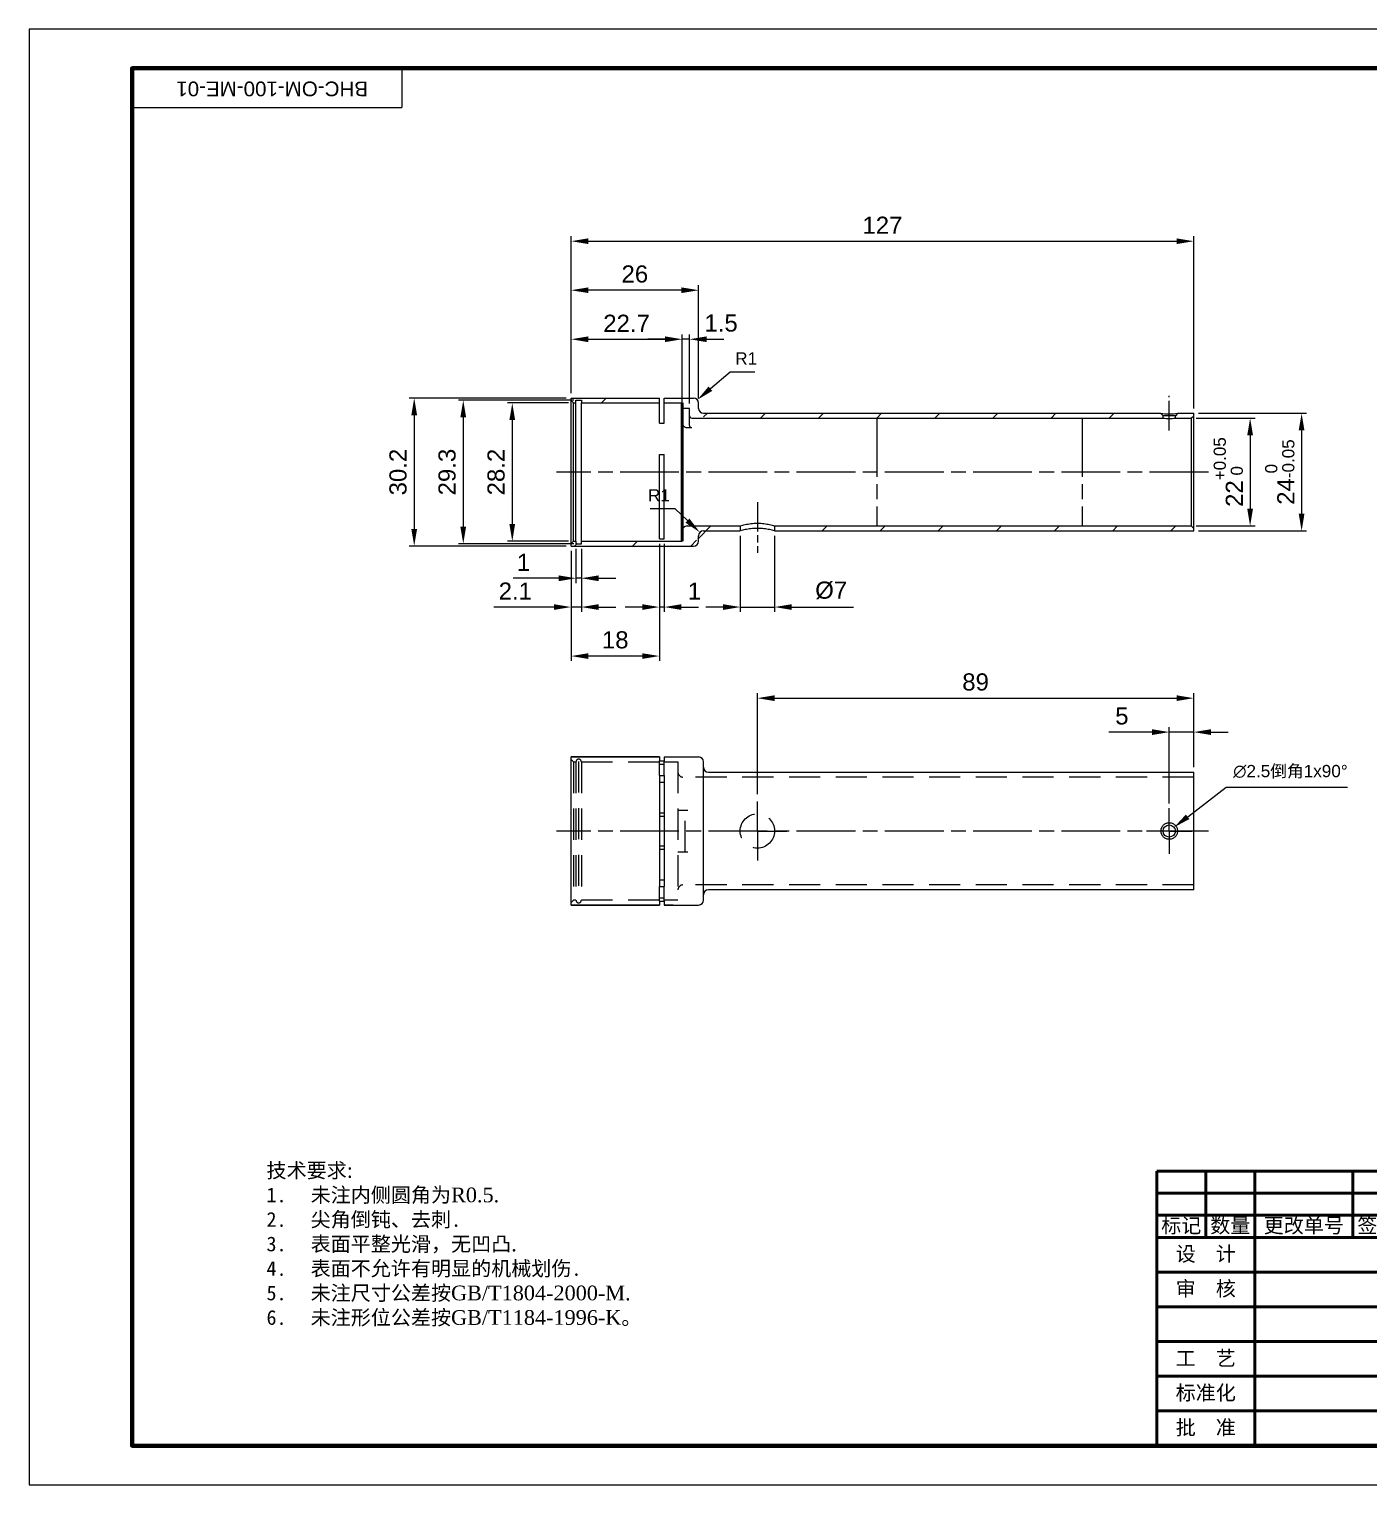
# Model space of a CAD drawing. Header units: millimetres. Extents: x 0 to 420, y 0 to 297.
# Drawn here: x 0 to 273.3, y 0 to 297 of the extents above; entities that cross this region are included whole.
import ezdxf
from ezdxf.enums import TextEntityAlignment as Align

# ---------------------------------------------------------------- set-up
doc = ezdxf.new("R2010")
doc.units = ezdxf.units.MM
for name, pattern in [('AM_ISO08W050', [18, 12, -1.5, 3, -1.5]), ('AM_ISO08W050x2', [9, 6, -0.75, 1.5, -0.75]), ('HIDDEN', [9.525, 6.35, -3.175])]:
    doc.linetypes.add(name, pattern=pattern)
for name, color, linetype in [('02___PRT_ALL_AXES', 7, 'Continuous'), ('03___PRT_ALL_CURVES', 7, 'Continuous'), ('DEFAULT_2', 8, 'HIDDEN')]:
    doc.layers.add(name, color=color, linetype=linetype)
for name, color, linetype, lineweight in [('AM_0', 7, 'Continuous', 50), ('AM_5', 3, 'Continuous', 25), ('AM_6', 2, 'Continuous', 35), ('AM_6 @ 1', 2, 'Continuous', 35), ('AM_7', 4, 'AM_ISO08W050', 25), ('AM_8', 1, 'Continuous', 25)]:
    doc.layers.add(name, color=color, linetype=linetype, lineweight=lineweight)
doc.styles.add('fs', font='SIMFANG.TTF')
doc.styles.get("Standard").update_dxf_attribs({"font": 'ARIAL.TTF'})
doc.styles.add('tnr', font='TIMES.TTF')
doc.dimstyles.new('AM_ISO$0', dxfattribs={"dimtxt": 3.5, "dimasz": 3.5, "dimexe": 1, "dimexo": 1, "dimgap": 1.5, "dimtad": 1, "dimdsep": 46, "dimtxsty": 'Standard', "dimcen": 0, "dimclrd": 256, "dimclre": 256, "dimclrt": 2, "dimadec": 0, "dimazin": 2, "dimtp": 0.1, "dimtm": 0.1, "dimtfac": 0.71, "dimtdec": 3, "dimtmove": 0, "dimatfit": 3, "dimfxl": 1, "dimlwd": -1, "dimlwe": -1, "dimarcsym": 1})
doc.dimstyles.new('AM_ISO$3', dxfattribs={"dimtxt": 2.5, "dimasz": 3.5, "dimexe": 1, "dimexo": 1, "dimgap": 1.5, "dimtad": 1, "dimtoh": 1, "dimdec": 1, "dimdsep": 46, "dimtxsty": 'Standard', "dimcen": 0, "dimclrd": 256, "dimclre": 256, "dimclrt": 2, "dimadec": 0, "dimazin": 2, "dimtp": 0.1, "dimtm": 0.1, "dimtfac": 0.71, "dimtdec": 1, "dimtofl": 0, "dimtmove": 0, "dimatfit": 0, "dimfxl": 1, "dimlwd": -1, "dimlwe": -1, "dimarcsym": 1})
doc.dimstyles.new('AM_ISO$4', dxfattribs={"dimtxt": 2.5, "dimasz": 3.5, "dimexe": 1, "dimexo": 1, "dimgap": 1.5, "dimtad": 1, "dimtoh": 1, "dimdec": 1, "dimdsep": 46, "dimtxsty": 'Standard', "dimcen": 0, "dimclrd": 256, "dimclre": 256, "dimclrt": 2, "dimadec": 0, "dimazin": 2, "dimtp": 0.1, "dimtm": 0.1, "dimtfac": 0.71, "dimtdec": 1, "dimtofl": 0, "dimtmove": 0, "dimatfit": 0, "dimfxl": 1, "dimlwd": -1, "dimlwe": -1, "dimarcsym": 1})

# ---------------------------------------------------------------- blocks, each defined once
blk = doc.blocks.new('*D9')
at = {"layer": 'AM_5', "linetype": 'ByBlock', "transparency": 16777216}
for p, q in [((238.55, 218.63), (260.55, 218.63)), ((259.55, 215.13), (259.55, 198.13)), ((238.55, 194.63), (260.55, 194.63))]:
    blk.add_line(p, q, dxfattribs=at)
at = {"layer": 'AM_5', "transparency": 16777216}
for points in [[(258.96, 215.13), (260.13, 215.13), (259.55, 218.63)], [(258.96, 198.13), (260.13, 198.13), (259.55, 194.63)]]:
    blk.add_solid(points, dxfattribs=at)
at = {"layer": 'Defpoints', "color": 0, "transparency": 16777216}
for p in [(237.55, 218.63), (237.55, 194.63), (259.55, 194.63)]:
    blk.add_point(p, dxfattribs=at)
at = {"layer": 'AM_5', "color": 2, "transparency": 16777216, "insert": (255.09, 206.63), "char_height": 3.5, "attachment_point": 5, "rotation": 90}
blk.add_mtext('24{}{\\H0.71x;\\C2;\\S 0^ -0.05;}', dxfattribs=at)
blk = doc.blocks.new('*D10')
at = {"layer": 'AM_5', "linetype": 'ByBlock', "transparency": 16777216}
for p, q in [((238.05, 217.63), (250.05, 217.63)), ((249.05, 214.13), (249.05, 199.13)), ((238.05, 195.63), (250.05, 195.63))]:
    blk.add_line(p, q, dxfattribs=at)
at = {"layer": 'AM_5', "transparency": 16777216}
for points in [[(248.46, 214.13), (249.63, 214.13), (249.05, 217.63)], [(248.46, 199.13), (249.63, 199.13), (249.05, 195.63)]]:
    blk.add_solid(points, dxfattribs=at)
at = {"layer": 'Defpoints', "color": 0, "transparency": 16777216}
for p in [(237.05, 217.63), (237.05, 195.63), (249.05, 195.63)]:
    blk.add_point(p, dxfattribs=at)
at = {"layer": 'AM_5', "color": 2, "transparency": 16777216, "insert": (244.59, 206.63), "char_height": 3.5, "attachment_point": 5, "rotation": 90}
blk.add_mtext('22{}{\\H0.71x;\\C3;\\S+0.05^  0;}', dxfattribs=at)
blk = doc.blocks.new('*D11')
at = {"layer": 'AM_5', "linetype": 'ByBlock', "transparency": 16777216}
for p, q in [((109.55, 221.73), (77.55, 221.73)), ((78.55, 218.23), (78.55, 195.03)), ((109.55, 191.53), (77.55, 191.53))]:
    blk.add_line(p, q, dxfattribs=at)
at = {"layer": 'AM_5', "transparency": 16777216}
for points in [[(77.96, 218.23), (79.13, 218.23), (78.55, 221.73)], [(77.96, 195.03), (79.13, 195.03), (78.55, 191.53)]]:
    blk.add_solid(points, dxfattribs=at)
at = {"layer": 'Defpoints', "color": 0, "transparency": 16777216}
for p in [(110.55, 221.73), (78.55, 191.53), (110.55, 191.53)]:
    blk.add_point(p, dxfattribs=at)
at = {"layer": 'AM_5', "color": 2, "transparency": 16777216, "insert": (75.26, 206.63), "char_height": 3.5, "attachment_point": 5, "rotation": 90}
blk.add_mtext('30.2', dxfattribs=at)
blk = doc.blocks.new('*D12')
at = {"layer": 'AM_5', "linetype": 'ByBlock', "transparency": 16777216}
for p, q in [((110.05, 220.73), (97.55, 220.73)), ((98.55, 217.23), (98.55, 196.03)), ((110.05, 192.53), (97.55, 192.53))]:
    blk.add_line(p, q, dxfattribs=at)
at = {"layer": 'AM_5', "transparency": 16777216}
for points in [[(97.96, 217.23), (99.13, 217.23), (98.55, 220.73)], [(97.96, 196.03), (99.13, 196.03), (98.55, 192.53)]]:
    blk.add_solid(points, dxfattribs=at)
at = {"layer": 'Defpoints', "color": 0, "transparency": 16777216}
for p in [(111.05, 220.73), (98.55, 192.53), (111.05, 192.53)]:
    blk.add_point(p, dxfattribs=at)
at = {"layer": 'AM_5', "color": 2, "transparency": 16777216, "insert": (95.26, 206.63), "char_height": 3.5, "attachment_point": 5, "rotation": 90}
blk.add_mtext('28.2', dxfattribs=at)
blk = doc.blocks.new('*D8')
at = {"layer": 'AM_5', "linetype": 'ByBlock', "transparency": 16777216}
for p, q in [((111.09, 221.28), (87.55, 221.28)), ((88.55, 217.78), (88.55, 195.48)), ((111.09, 191.98), (87.55, 191.98))]:
    blk.add_line(p, q, dxfattribs=at)
at = {"layer": 'AM_5', "transparency": 16777216}
for points in [[(87.96, 217.78), (89.13, 217.78), (88.55, 221.28)], [(87.96, 195.48), (89.13, 195.48), (88.55, 191.98)]]:
    blk.add_solid(points, dxfattribs=at)
at = {"layer": 'Defpoints', "color": 0, "transparency": 16777216}
for p in [(112.09, 221.28), (88.55, 191.98), (112.09, 191.98)]:
    blk.add_point(p, dxfattribs=at)
at = {"layer": 'AM_5', "color": 2, "transparency": 16777216, "insert": (85.26, 206.63), "char_height": 3.5, "attachment_point": 5, "rotation": 90}
blk.add_mtext('29.3', dxfattribs=at)
blk = doc.blocks.new('*D13')
at = {"layer": 'AM_5', "linetype": 'ByBlock', "transparency": 16777216}
for p, q in [((110.55, 222.73), (110.55, 254.73)), ((114.05, 253.73), (234.05, 253.73)), ((237.55, 219.63), (237.55, 254.73))]:
    blk.add_line(p, q, dxfattribs=at)
at = {"layer": 'AM_5', "transparency": 16777216}
for points in [[(114.05, 254.31), (114.05, 253.15), (110.55, 253.73)], [(234.05, 254.31), (234.05, 253.15), (237.55, 253.73)]]:
    blk.add_solid(points, dxfattribs=at)
at = {"layer": 'Defpoints', "color": 0, "transparency": 16777216}
for p in [(237.55, 253.73), (110.55, 221.73), (237.55, 218.63)]:
    blk.add_point(p, dxfattribs=at)
at = {"layer": 'AM_5', "color": 2, "transparency": 16777216, "insert": (174.05, 256.99), "char_height": 3.5, "attachment_point": 5}
blk.add_mtext('127', dxfattribs=at)
blk = doc.blocks.new('*D14')
at = {"layer": 'AM_5', "linetype": 'ByBlock', "transparency": 16777216}
for p, q in [((110.55, 222.73), (110.55, 244.73)), ((133.05, 243.73), (114.05, 243.73)), ((136.55, 221.73), (136.55, 244.73))]:
    blk.add_line(p, q, dxfattribs=at)
at = {"layer": 'AM_5', "transparency": 16777216}
for points in [[(114.05, 244.31), (114.05, 243.15), (110.55, 243.73)], [(133.05, 244.31), (133.05, 243.15), (136.55, 243.73)]]:
    blk.add_solid(points, dxfattribs=at)
at = {"layer": 'Defpoints', "color": 0, "transparency": 16777216}
for p in [(110.55, 243.73), (110.55, 221.73), (136.55, 220.73)]:
    blk.add_point(p, dxfattribs=at)
at = {"layer": 'AM_5', "color": 2, "transparency": 16777216, "insert": (123.55, 247.02), "char_height": 3.5, "attachment_point": 5}
blk.add_mtext('26', dxfattribs=at)
blk = doc.blocks.new('*D15')
at = {"layer": 'AM_5', "linetype": 'ByBlock', "transparency": 16777216}
for p, q in [((128.55, 192.02), (128.55, 178.09)), ((129.55, 192.02), (129.55, 178.09)), ((125.05, 179.09), (121.55, 179.09)), ((129.55, 179.09), (128.55, 179.09)), ((133.05, 179.09), (136.55, 179.09))]:
    blk.add_line(p, q, dxfattribs=at)
at = {"layer": 'AM_5', "transparency": 16777216}
for points in [[(125.05, 179.67), (125.05, 178.51), (128.55, 179.09)], [(133.05, 179.67), (133.05, 178.51), (129.55, 179.09)]]:
    blk.add_solid(points, dxfattribs=at)
at = {"layer": 'Defpoints', "color": 0, "transparency": 16777216}
for p in [(128.55, 193.02), (129.55, 193.02), (128.55, 179.09)]:
    blk.add_point(p, dxfattribs=at)
at = {"layer": 'AM_5', "color": 2, "transparency": 16777216, "insert": (135.71, 182.35), "char_height": 3.5, "attachment_point": 5}
blk.add_mtext('1', dxfattribs=at)
blk = doc.blocks.new('*D16')
at = {"layer": 'AM_5', "linetype": 'ByBlock', "transparency": 16777216}
for p, q in [((110.55, 190.53), (110.55, 168.09)), ((128.55, 192.02), (128.55, 168.09)), ((125.05, 169.09), (114.05, 169.09))]:
    blk.add_line(p, q, dxfattribs=at)
at = {"layer": 'AM_5', "transparency": 16777216}
for points in [[(114.05, 169.67), (114.05, 168.51), (110.55, 169.09)], [(125.05, 169.67), (125.05, 168.51), (128.55, 169.09)]]:
    blk.add_solid(points, dxfattribs=at)
at = {"layer": 'Defpoints', "color": 0, "transparency": 16777216}
for p in [(110.55, 191.53), (128.55, 193.02), (110.55, 169.09)]:
    blk.add_point(p, dxfattribs=at)
at = {"layer": 'AM_5', "color": 2, "transparency": 16777216, "insert": (119.55, 172.38), "char_height": 3.5, "attachment_point": 5}
blk.add_mtext('18', dxfattribs=at)
blk = doc.blocks.new('*D17')
at = {"layer": 'AM_5', "linetype": 'ByBlock', "transparency": 16777216}
for p, q in [((148.55, 140.9), (148.55, 161.5)), ((152.05, 160.5), (234.05, 160.5)), ((237.55, 149.5), (237.55, 161.5))]:
    blk.add_line(p, q, dxfattribs=at)
at = {"layer": 'AM_5', "transparency": 16777216}
for points in [[(152.05, 161.09), (152.05, 159.92), (148.55, 160.5)], [(234.05, 161.09), (234.05, 159.92), (237.55, 160.5)]]:
    blk.add_solid(points, dxfattribs=at)
at = {"layer": 'Defpoints', "color": 0, "transparency": 16777216}
for p in [(237.55, 160.5), (237.55, 148.5), (148.55, 139.9)]:
    blk.add_point(p, dxfattribs=at)
at = {"layer": 'AM_5', "color": 2, "transparency": 16777216, "insert": (193.05, 163.79), "char_height": 3.5, "attachment_point": 5}
blk.add_mtext('89', dxfattribs=at)
blk = doc.blocks.new('*D18')
at = {"layer": 'AM_5', "linetype": 'ByBlock', "transparency": 16777216}
for p, q in [((232.55, 139.04), (232.55, 154.58)), ((237.55, 146.4), (237.55, 154.58)), ((229.05, 153.58), (220.23, 153.58)), ((237.55, 153.58), (232.55, 153.58)), ((241.05, 153.58), (244.55, 153.58))]:
    blk.add_line(p, q, dxfattribs=at)
at = {"layer": 'AM_5', "transparency": 16777216}
for points in [[(229.05, 154.16), (229.05, 152.99), (232.55, 153.58)], [(241.05, 154.16), (241.05, 152.99), (237.55, 153.58)]]:
    blk.add_solid(points, dxfattribs=at)
at = {"layer": 'Defpoints', "color": 0, "transparency": 16777216}
for p in [(232.55, 153.58), (237.55, 145.4), (232.55, 138.04)]:
    blk.add_point(p, dxfattribs=at)
at = {"layer": 'AM_5', "color": 2, "transparency": 16777216, "insert": (222.89, 156.86), "char_height": 3.5, "attachment_point": 5}
blk.add_mtext('5', dxfattribs=at)
blk = doc.blocks.new('*D19')
at = {"layer": 'AM_5', "linetype": 'ByBlock', "transparency": 16777216}
for p, q in [((145.05, 193.63), (145.05, 178.09)), ((152.05, 193.63), (152.05, 178.09)), ((141.55, 179.09), (138.05, 179.09)), ((145.05, 179.09), (152.05, 179.09)), ((155.55, 179.09), (168.15, 179.09))]:
    blk.add_line(p, q, dxfattribs=at)
at = {"layer": 'AM_5', "transparency": 16777216}
for points in [[(141.55, 179.67), (141.55, 178.51), (145.05, 179.09)], [(155.55, 179.67), (155.55, 178.51), (152.05, 179.09)]]:
    blk.add_solid(points, dxfattribs=at)
at = {"layer": 'Defpoints', "color": 0, "transparency": 16777216}
for p in [(145.05, 194.63), (152.05, 194.63), (152.05, 179.09)]:
    blk.add_point(p, dxfattribs=at)
at = {"layer": 'AM_5', "color": 2, "transparency": 16777216, "insert": (163.6, 182.48), "char_height": 3.5, "attachment_point": 5}
blk.add_mtext('%%c7', dxfattribs=at)
blk = doc.blocks.new('*D20')
at = {"layer": 'AM_5', "linetype": 'ByBlock', "transparency": 16777216}
for p, q in [((138.97, 223.65), (142.98, 227.06)), ((142.98, 227.06), (148.02, 227.06))]:
    blk.add_line(p, q, dxfattribs=at)
at = {"layer": 'AM_5', "transparency": 16777216}
blk.add_solid([(138.59, 224.09), (139.35, 223.2), (136.31, 221.38)], dxfattribs=at)
at = {"layer": 'Defpoints', "color": 0, "transparency": 16777216}
for p in [(135.55, 220.73), (136.31, 221.38)]:
    blk.add_point(p, dxfattribs=at)
at = {"layer": 'AM_5', "color": 2, "transparency": 16777216, "insert": (146.25, 229.81), "char_height": 2.5, "attachment_point": 5}
blk.add_mtext('R1', dxfattribs=at)
blk = doc.blocks.new('*D21')
at = {"layer": 'AM_5', "linetype": 'ByBlock', "transparency": 16777216}
for p, q in [((236.31, 136.3), (244.13, 142.33)), ((244.13, 142.33), (268.91, 142.33))]:
    blk.add_line(p, q, dxfattribs=at)
at = {"layer": 'AM_5', "transparency": 16777216}
blk.add_solid([(235.95, 136.76), (236.66, 135.84), (233.54, 134.17)], dxfattribs=at)
at = {"layer": 'Defpoints', "color": 0, "transparency": 16777216}
for p in [(233.54, 134.17), (231.56, 132.64)]:
    blk.add_point(p, dxfattribs=at)
at = {"layer": 'AM_5', "color": 2, "transparency": 16777216, "insert": (257.27, 145.48), "char_height": 2.5, "attachment_point": 5}
blk.add_mtext('∅2.5倒角1x90%%d', dxfattribs=at)
blk = doc.blocks.new('BH-BORDER-A3')
at = {"color": 0, "lineweight": 13, "ltscale": 0.4}
for p in [(76, 289), (21, 281)]:
    blk.add_line(p, (76, 281), dxfattribs=at)
at = {"lineweight": 100, "ltscale": 0.4}
blk.add_lwpolyline([(410, 8), (21, 8), (21, 289), (410, 289)], close=True, dxfattribs=at)
at = {"layer": 'AM_8', "ltscale": 0.4}
blk.add_lwpolyline([(0, 0), (420, 0), (420, 297), (0, 297)], close=True, dxfattribs=at)
at = {"layer": 'AM_6', "linetype": 'ByBlock', "ltscale": 0.4}
blk.add_attdef('TBA-2477AF-ME-00-00-00', text='', height=3, rotation=180, dxfattribs=at).set_placement((49.57, 286.31), align=Align.CENTER)
blk = doc.blocks.new('BH-TITLEBLOCK')
at = {"layer": 'AM_0', "lineweight": 50}
for p, q in [((-180, 56), (0, 56)), ((-180, 56), (-180, 0)), ((-170, 56), (-170, 42.5)), ((-160, 56), (-160, 0)), ((-140, 56), (-140, 42.5)), ((-140, 56), (-140, 42.5)), ((-140, 56), (-140, 42.5)), ((-130, 56), (-130, 42.5)), ((-130, 56), (-130, 42.5)), ((-130, 56), (-130, 42.5)), ((-120, 56), (-120, 0)), ((-100, 56), (-100, 42.5)), ((-180, 51.5), (-120, 51.5)), ((-180, 47), (-120, 47)), ((-180, 42.5), (0, 42.5)), ((-60, 42.5), (-60, 0)), ((-180, 35.42), (-120, 35.42)), ((-180, 28.34), (-120, 28.34)), ((-180, 21.26), (-120, 21.26)), ((-60, 23.7), (0, 23.7)), ((-30, 23.7), (-30, 7.1)), ((-15, 23.7), (-15, 11.2)), ((-60, 19.2), (0, 19.2)), ((-45, 19.2), (-45, 11.2)), ((-180, 14.18), (-120, 14.18)), ((-59.94, 11.2), (0, 11.2)), ((-180, 7.1), (0, 7.1))]:
    blk.add_line(p, q, dxfattribs=at)
at = {"layer": 'AM_0', "lineweight": 100, "ltscale": 0.4}
blk.add_lwpolyline([(0, 56), (0, 0), (-180, 0)], dxfattribs=at)
at = {"layer": 'AM_6', "color": 2, "style": 'fs'}
blk.add_attdef('D.ZN.15.DB//喷涂-RAL9004-亚光//丝印', (-97.09, 47.91), '', height=3, dxfattribs=at)
at = {"layer": 'AM_6', "color": 2, "style": 'tnr'}
for tag, p in [('TBA-2477AF-ME-00-00-00', (-30.06, 37.32)), ('(V1.0)', (-30.06, 31.68)), ('00000000', (-30.05, 26.04))]:
    blk.add_attdef(tag, text='', height=3, dxfattribs=at).set_placement(p, align=Align.CENTER)
at = {"layer": 'AM_6', "color": 2, "style": 'fs'}
blk.add_attdef('项目名称', text='', height=3.5, dxfattribs=at).set_placement((-90, 35.04), align=Align.TOP_CENTER)
at = {"layer": 'AM_6', "color": 2}
for tag, height, style, p in [('产品名称', 3.5, 'fs', (-90, 24.8)), ('1:1', 3, 'tnr', (-7.5, 15.2)), ('1', 3, 'tnr', (-45, 9.15)), ('2', 3, 'tnr', (-15, 9.15)), ('AL', 3, 'tnr', (-90, 3.55))]:
    blk.add_attdef(tag, text='', height=height, dxfattribs=dict(at, style=style)).set_placement(p, align=Align.MIDDLE_CENTER)
at = {"layer": 'AM_6', "color": 2, "style": 'fs'}
blk.add_attdef('零件名称', text='', height=3.5, dxfattribs=at).set_placement((-90, 13.62), align=Align.BOTTOM_CENTER)
at = {"layer": 'AM_8', "linetype": 'ByBlock', "ltscale": 0.4, "char_height": 3, "attachment_point": 5}
for s, insert, width in [('{\\fFangSong_GB2312|b0|i0|c134|p49;镀 涂}', (-110, 49.25), 20.003), ('{\\fFangSong_GB2312|b0|i0|c134|p49;标记}', (-175, 44.75), 10), ('{\\fFangSong_GB2312|b0|i0|c134|p49;数量}', (-165, 44.75), 10), ('{\\fFangSong_GB2312|b0|i0|c134|p49;更改单号}', (-150, 44.75), 20), ('{\\fFangSong_GB2312|b0|i0|c134|p49;签名}', (-135, 44.75), 9.9978), ('{\\fFangSong_GB2312|b0|i0|c134|p49;日期}', (-125, 44.75), 10.0022), ('{\\fFangSong_GB2312|b0|i0|c134|p49;设  计}', (-170, 38.96), 20), ('{\\fFangSong_GB2312|b0|i0|c134|p49;审  核}', (-170, 31.88), 20), ('{\\fFangSong_GB2312|b0|i0|c134|p49;阶 段 标 记}', (-45, 21.45), 30), ('{\\fFangSong_GB2312|b0|i0|c134|p49;重 量}', (-22.5, 21.45), 15), ('{\\fFangSong_GB2312|b0|i0|c134|p49;比 例}', (-7.5, 21.45), 15), ('{\\fFangSong_GB2312|b0|i0|c134|p49;工  艺}', (-170, 17.72), 20), ('{\\fFangSong_GB2312|b0|i0|c134|p49;标准化}', (-170, 10.64), 20), ('{\\fFangSong_GB2312|b0|i0|c134|p49;第    张}', (-44.97, 9.15), 29.9401), ('{\\fFangSong_GB2312|b0|i0|c134|p49;共   } {\\fFangSong_GB2312|b0|i0|c134|p49;张}', (-15, 9.17), 30), ('{\\fFangSong_GB2312|b0|i0|c134|p49;批  准}', (-170, 3.55), 20), ('{\\fFangSong_GB2312|b0|i0|c134|p49;  材料:}', (-90, 3.55), 60), ('{\\fFangSong_GB2312|b0|i0|c134|p49;天津市北海通信技术有限公司}', (-30, 3.55), 60)]:
    blk.add_mtext(s, dxfattribs=dict(at, insert=insert, width=width))
blk = doc.blocks.new('*U33')
at = {"lineweight": 0}
ref = blk.add_blockref('BH-TITLEBLOCK', (410, 8), dxfattribs=at)
ref.add_attrib('产品名称', '话筒', dxfattribs={"layer": 'AM_6 @ 1', "color": 2, "height": 3.5, "style": 'fs'}).set_placement((320, 32.8), align=Align.MIDDLE_CENTER)
ref.add_attrib('项目名称', '宁波2#线PIS', dxfattribs={"layer": 'AM_6 @ 1', "color": 2, "height": 3.5, "style": 'fs'}).set_placement((320, 43.04), align=Align.TOP_CENTER)
ref.add_attrib('零件名称', '壳体', dxfattribs={"layer": 'AM_6 @ 1', "color": 2, "height": 3.5, "style": 'fs'}).set_placement((320, 21.62), align=Align.BOTTOM_CENTER)
ref.add_attrib('(V1.0)', '(V1.0)', dxfattribs={"layer": 'AM_6 @ 1', "color": 2, "height": 3, "style": 'tnr'}).set_placement((379.94, 39.68), align=Align.CENTER)
ref.add_attrib('00000000', '08004792', dxfattribs={"layer": 'AM_6 @ 1', "color": 2, "height": 3, "style": 'tnr'}).set_placement((379.95, 34.04), align=Align.CENTER)
ref.add_attrib('TBA-2477AF-ME-00-00-00', 'BHC-OM-100-ME-01', dxfattribs={"layer": 'AM_6 @ 1', "color": 2, "height": 3, "style": 'tnr'}).set_placement((379.94, 45.32), align=Align.CENTER)
ref.add_attrib('1:1', '1:1', dxfattribs={"layer": 'AM_6 @ 1', "color": 2, "height": 3, "style": 'tnr'}).set_placement((402.5, 23.2), align=Align.MIDDLE_CENTER)
ref.add_attrib('1', '1', dxfattribs={"layer": 'AM_6 @ 1', "color": 2, "height": 3, "style": 'tnr'}).set_placement((365, 17.15), align=Align.MIDDLE_CENTER)
ref.add_attrib('2', '1', dxfattribs={"layer": 'AM_6 @ 1', "color": 2, "height": 3, "style": 'tnr'}).set_placement((395, 17.15), align=Align.MIDDLE_CENTER)
ref.add_attrib('AL', '不锈钢管', dxfattribs={"layer": 'AM_6 @ 1', "color": 2, "height": 3, "style": 'tnr'}).set_placement((320, 11.55), align=Align.MIDDLE_CENTER)
blk = doc.blocks.new('*D23')
at = {"layer": 'AM_5', "linetype": 'ByBlock', "transparency": 16777216}
for p, q in [((111.54, 190.98), (111.54, 183.97)), ((112.64, 190.98), (112.64, 183.97)), ((108.04, 184.97), (98.7, 184.97)), ((112.64, 184.97), (111.54, 184.97)), ((116.14, 184.97), (119.64, 184.97))]:
    blk.add_line(p, q, dxfattribs=at)
at = {"layer": 'AM_5', "transparency": 16777216}
for points in [[(108.04, 185.55), (108.04, 184.38), (111.54, 184.97)], [(116.14, 185.55), (116.14, 184.38), (112.64, 184.97)]]:
    blk.add_solid(points, dxfattribs=at)
at = {"layer": 'Defpoints', "color": 0, "transparency": 16777216}
for p in [(111.54, 191.98), (112.64, 191.98), (112.64, 184.97)]:
    blk.add_point(p, dxfattribs=at)
at = {"layer": 'AM_5', "color": 2, "transparency": 16777216, "insert": (100.84, 188.22), "char_height": 3.5, "attachment_point": 5}
blk.add_mtext('1', dxfattribs=at)
blk = doc.blocks.new('*D24')
at = {"layer": 'AM_5', "linetype": 'ByBlock', "transparency": 16777216}
for p, q in [((110.55, 190.53), (110.55, 178.09)), ((112.64, 190.98), (112.64, 178.09)), ((107.05, 179.09), (94.79, 179.09)), ((112.64, 179.09), (110.55, 179.09)), ((116.14, 179.09), (119.64, 179.09))]:
    blk.add_line(p, q, dxfattribs=at)
at = {"layer": 'AM_5', "transparency": 16777216}
for points in [[(107.05, 179.67), (107.05, 178.51), (110.55, 179.09)], [(116.14, 179.67), (116.14, 178.51), (112.64, 179.09)]]:
    blk.add_solid(points, dxfattribs=at)
at = {"layer": 'Defpoints', "color": 0, "transparency": 16777216}
for p in [(110.55, 191.53), (112.64, 191.98), (110.55, 179.09)]:
    blk.add_point(p, dxfattribs=at)
at = {"layer": 'AM_5', "color": 2, "transparency": 16777216, "insert": (99.17, 182.35), "char_height": 3.5, "attachment_point": 5}
blk.add_mtext('2.1', dxfattribs=at)
blk = doc.blocks.new('*D25')
at = {"layer": 'AM_5', "linetype": 'ByBlock', "transparency": 16777216}
for p, q in [((110.55, 222.73), (110.55, 234.73)), ((133.2, 220.73), (133.2, 234.73)), ((114.05, 233.73), (129.7, 233.73))]:
    blk.add_line(p, q, dxfattribs=at)
at = {"layer": 'AM_5', "transparency": 16777216}
for points in [[(114.05, 234.31), (114.05, 233.15), (110.55, 233.73)], [(129.7, 234.31), (129.7, 233.15), (133.2, 233.73)]]:
    blk.add_solid(points, dxfattribs=at)
at = {"layer": 'Defpoints', "color": 0, "transparency": 16777216}
for p in [(133.2, 233.73), (110.55, 221.73), (133.2, 219.73)]:
    blk.add_point(p, dxfattribs=at)
at = {"layer": 'AM_5', "color": 2, "transparency": 16777216, "insert": (121.87, 236.99), "char_height": 3.5, "attachment_point": 5}
blk.add_mtext('22.7', dxfattribs=at)
blk = doc.blocks.new('*D26')
at = {"layer": 'AM_5', "linetype": 'ByBlock', "transparency": 16777216}
for p, q in [((131.74, 199.14), (126.69, 199.14)), ((134.28, 196.73), (131.74, 199.14))]:
    blk.add_line(p, q, dxfattribs=at)
at = {"layer": 'AM_5', "transparency": 16777216}
blk.add_solid([(134.68, 197.15), (133.88, 196.3), (136.82, 194.32)], dxfattribs=at)
at = {"layer": 'Defpoints', "color": 0, "transparency": 16777216}
for p in [(136.82, 194.32), (137.55, 193.63)]:
    blk.add_point(p, dxfattribs=at)
at = {"layer": 'AM_5', "color": 2, "transparency": 16777216, "insert": (128.47, 201.89), "char_height": 2.5, "attachment_point": 5}
blk.add_mtext('R1', dxfattribs=at)
blk = doc.blocks.new('*D29')
at = {"layer": 'AM_5', "linetype": 'ByBlock', "transparency": 16777216}
for p, q in [((133.2, 221.73), (133.2, 234.73)), ((134.7, 220.63), (134.7, 234.73)), ((129.7, 233.73), (126.2, 233.73)), ((134.7, 233.73), (133.2, 233.73)), ((138.2, 233.73), (141.7, 233.73))]:
    blk.add_line(p, q, dxfattribs=at)
at = {"layer": 'AM_5', "transparency": 16777216}
for points in [[(129.7, 234.31), (129.7, 233.15), (133.2, 233.73)], [(138.2, 234.31), (138.2, 233.15), (134.7, 233.73)]]:
    blk.add_solid(points, dxfattribs=at)
at = {"layer": 'Defpoints', "color": 0, "transparency": 16777216}
for p in [(133.2, 233.73), (133.2, 220.73), (134.7, 219.63)]:
    blk.add_point(p, dxfattribs=at)
at = {"layer": 'AM_5', "color": 2, "transparency": 16777216, "insert": (141.14, 237.02), "char_height": 3.5, "attachment_point": 5}
blk.add_mtext('1.5', dxfattribs=at)

msp = doc.modelspace()

# ---------------------------------------------------------------- hatches: boundary and pattern name
at = {"linetype": 'Continuous'}
h = msp.add_hatch(dxfattribs=at)
h.set_pattern_fill('R', color=2, scale=8.381935, angle=45, style=0, pattern_type=0)
h.set_pattern_definition([(45, (-5.1795, 15.853), (-5.92692, 5.92692), [])])
edge = h.paths.add_edge_path()
edge.add_line((138.546, 194.63), (145.046, 194.63))
edge.add_spline(control_points=[(138.546, 194.63), (137.96, 194.63), (137.546, 194.215), (137.546, 193.63)], knot_values=[0, 0, 0, 0, 1, 1, 1, 1], weights=[1, 0.8047379, 0.8047379, 1], degree=3, periodic=0)
edge.add_line((137.546, 193.53), (137.546, 193.63))
edge.add_spline(control_points=[(135.546, 191.53), (136.717, 191.53), (137.546, 192.358), (137.546, 193.53)], knot_values=[0, 0, 0, 0, 1, 1, 1, 1], weights=[1, 0.8047379, 0.8047379, 1], degree=3, periodic=0)
edge.add_line((110.546, 191.53), (135.546, 191.53))
edge.add_line((110.546, 191.53), (110.546, 192.03))
edge.add_line((111.046, 192.53), (110.546, 192.03))
edge.add_line((111.046, 192.53), (111.536, 192.53))
edge.add_spline(control_points=[(111.536, 192.53), (111.536, 191.43), (112.636, 191.43), (112.636, 192.53)], knot_values=[0, 0, 0, 0, 1, 1, 1, 1], weights=[1, 0.3333333, 0.3333333, 1], degree=3, periodic=0)
edge.add_line((112.636, 192.53), (135.546, 192.53))
edge.add_spline(control_points=[(135.546, 192.53), (136.132, 192.53), (136.546, 192.944), (136.546, 193.53)], knot_values=[0, 0, 0, 0, 1, 1, 1, 1], weights=[1, 0.8047379, 0.8047379, 1], degree=3, periodic=0)
edge.add_line((136.546, 193.53), (136.546, 193.63))
edge.add_spline(control_points=[(138.546, 195.63), (137.374, 195.63), (136.546, 194.801), (136.546, 193.63)], knot_values=[0, 0, 0, 0, 1, 1, 1, 1], weights=[1, 0.8047379, 0.8047379, 1], degree=3, periodic=0)
edge.add_line((138.546, 195.63), (145.046, 195.63))
edge.add_line((145.046, 195.63), (145.046, 194.63))
edge = h.paths.add_edge_path()
edge.add_line((152.046, 194.63), (237.546, 194.63))
edge.add_line((152.046, 195.63), (152.046, 194.63))
edge.add_line((152.046, 195.63), (237.546, 195.63))
edge.add_line((237.546, 194.63), (237.546, 195.63))
edge = h.paths.add_edge_path()
edge.add_line((137.546, 219.63), (137.546, 219.73))
edge.add_spline(control_points=[(138.546, 218.63), (137.96, 218.63), (137.546, 219.044), (137.546, 219.63)], knot_values=[0, 0, 0, 0, 1, 1, 1, 1], weights=[1, 0.8047379, 0.8047379, 1], degree=3, periodic=0)
edge.add_line((138.546, 218.63), (230.796, 218.63))
edge.add_line((230.796, 218.63), (231.296, 218.13))
edge.add_line((231.296, 217.63), (231.296, 218.13))
edge.add_line((138.546, 217.63), (231.296, 217.63))
edge.add_spline(control_points=[(138.546, 217.63), (137.374, 217.63), (136.546, 218.458), (136.546, 219.63)], knot_values=[0, 0, 0, 0, 1, 1, 1, 1], weights=[1, 0.8047379, 0.8047379, 1], degree=3, periodic=0)
edge.add_line((136.546, 219.63), (136.546, 219.73))
edge.add_spline(control_points=[(135.546, 220.73), (136.132, 220.73), (136.546, 220.315), (136.546, 219.73)], knot_values=[0, 0, 0, 0, 1, 1, 1, 1], weights=[1, 0.8047379, 0.8047379, 1], degree=3, periodic=0)
edge.add_line((129.546, 220.73), (135.546, 220.73))
edge.add_line((129.546, 220.73), (129.546, 221.73))
edge.add_line((129.546, 221.73), (135.546, 221.73))
edge.add_spline(control_points=[(135.546, 221.73), (136.717, 221.73), (137.546, 220.901), (137.546, 219.73)], knot_values=[0, 0, 0, 0, 1, 1, 1, 1], weights=[1, 0.8047379, 0.8047379, 1], degree=3, periodic=0)
edge = h.paths.add_edge_path()
edge.add_line((110.546, 221.23), (110.546, 221.73))
edge.add_line((110.546, 221.73), (128.546, 221.73))
edge.add_line((128.546, 220.73), (128.546, 221.73))
edge.add_line((112.636, 220.73), (128.546, 220.73))
edge.add_spline(control_points=[(111.536, 220.73), (111.536, 221.83), (112.636, 221.83), (112.636, 220.73)], knot_values=[0, 0, 0, 0, 1, 1, 1, 1], weights=[1, 0.3333333, 0.3333333, 1], degree=3, periodic=0)
edge.add_line((111.046, 220.73), (111.536, 220.73))
edge.add_line((111.046, 220.73), (110.546, 221.23))
edge = h.paths.add_edge_path()
edge.add_line((237.546, 217.63), (237.546, 218.63))
edge.add_line((233.796, 217.63), (237.546, 217.63))
edge.add_line((233.796, 217.63), (233.796, 218.13))
edge.add_line((234.296, 218.63), (233.796, 218.13))
edge.add_line((234.296, 218.63), (237.546, 218.63))

# ---------------------------------------------------------------- linework, layer by layer
at = {"color": 7, "linetype": 'Continuous'}
for p, q in [((110.546, 191.53), (110.546, 221.73)), ((110.546, 221.73), (128.546, 221.73)), ((111.046, 220.73), (110.546, 221.23)), ((111.046, 192.53), (111.046, 220.73)), ((111.046, 220.73), (111.536, 220.73)), ((111.536, 192.53), (111.536, 220.73)), ((112.636, 192.53), (112.636, 220.73)), ((112.636, 220.73), (128.546, 220.73)), ((128.546, 216.63), (128.546, 221.73)), ((129.546, 216.63), (129.546, 221.73)), ((129.546, 221.73), (135.546, 221.73)), ((129.546, 220.73), (133.196, 220.73)), ((136.546, 219.63), (136.546, 220.73)), ((134.696, 219.63), (133.196, 219.63)), ((134.696, 216.215), (134.696, 219.63)), ((135.196, 217.63), (231.296, 217.63)), ((137.546, 218.63), (230.796, 218.63)), ((230.796, 218.63), (231.296, 218.13)), ((233.796, 218.13), (231.296, 218.13)), ((231.296, 217.63), (231.296, 218.13)), ((234.296, 218.63), (233.796, 218.13)), ((233.796, 217.63), (233.796, 218.13)), ((233.796, 217.63), (237.046, 217.63)), ((234.296, 218.63), (237.546, 218.63)), ((237.546, 194.63), (237.546, 218.63)), ((128.546, 216.63), (129.546, 216.63)), ((135.196, 215.675), (134.196, 215.675)), ((128.546, 193.021), (128.546, 210.238)), ((128.546, 210.238), (129.546, 210.238)), ((129.546, 193.021), (129.546, 210.238)), ((133.196, 193.53), (133.196, 193.63)), ((134.196, 195.63), (145.046, 195.63)), ((136.546, 192.53), (136.546, 193.63)), ((137.546, 194.63), (145.046, 194.63)), ((145.046, 195.63), (145.046, 194.63)), ((152.046, 195.63), (152.046, 194.63)), ((152.046, 195.63), (237.046, 195.63)), ((152.046, 194.63), (237.546, 194.63)), ((111.046, 192.53), (110.546, 192.03)), ((110.546, 191.53), (135.546, 191.53)), ((111.046, 192.53), (111.536, 192.53)), ((112.636, 192.53), (133.196, 192.53)), ((128.546, 193.021), (129.546, 193.021)), ((128.546, 148.502), (110.546, 148.502)), ((128.546, 148.502), (128.546, 147.72)), ((129.546, 148.502), (129.546, 147.72)), ((128.546, 147.72), (129.546, 147.72)), ((137.546, 119.302), (137.546, 147.502)), ((128.546, 144.717), (128.546, 122.088)), ((128.546, 144.717), (129.546, 144.717)), ((128.546, 143.343), (129.546, 143.343)), ((129.546, 144.717), (129.546, 122.088)), ((128.546, 137.093), (129.546, 137.093)), ((128.546, 129.712), (129.546, 129.712)), ((128.546, 123.462), (129.546, 123.462)), ((128.546, 122.088), (129.546, 122.088)), ((128.546, 119.085), (128.546, 118.302)), ((128.546, 119.085), (129.546, 119.085)), ((129.546, 119.085), (129.546, 118.302)), ((237.546, 121.402), (138.546, 121.402)), ((128.546, 118.302), (110.546, 118.302)), ((131.346, 118.302), (129.546, 118.302))]:
    msp.add_line(p, q, dxfattribs=at)
for p, q in [((237.046, 217.63), (237.546, 218.13)), ((237.046, 217.63), (237.046, 195.63)), ((237.046, 195.63), (237.546, 195.13))]:
    msp.add_line(p, q)
at = {"color": 2}
for points in [[(111.536, 220.73), (111.536, 221.28), (112.636, 221.28), (112.636, 220.73)], [(111.536, 192.53), (111.536, 191.98), (112.636, 191.98), (112.636, 192.53)]]:
    msp.add_lwpolyline(points, dxfattribs=at)
at = {"color": 7, "linetype": 'Continuous'}
for centre, radius, start, end in [((135.546, 220.73), 1, 0, 90), ((135.196, 218.13), 0.5, 180, 270), ((137.546, 219.63), 1, 180, 270), ((232.546, 232.212), 13.695, 262.65847, 277.34153), ((232.548, 228.599), 11.04, 263.48693, 269.98809), ((232.539, 228.679), 11.121, 270.03549, 276.48949), ((134.196, 194.63), 1, 90, 180), ((137.546, 193.63), 1, 90, 180), ((135.546, 192.53), 1, 270, 0), ((136.546, 147.502), 1, 0, 90), ((138.546, 146.402), 1, 180, 270), ((136.546, 119.302), 1, 270, 0), ((138.546, 120.402), 1, 90, 180)]:
    msp.add_arc(centre, radius, start, end, dxfattribs=at)
for points, knots in [([(133.29, 216.297), (133.274, 216.335), (133.218, 216.488), (133.196, 216.652), (133.196, 216.773)], [0, 0, 0, 0, 0.2526029, 1, 1, 1, 1]), ([(134.196, 215.675), (134.099, 215.675), (133.905, 215.706), (133.643, 215.839), (133.43, 216.041), (133.329, 216.208), (133.29, 216.297)], [0, 0, 0, 0, 0.2499192, 0.4998762, 0.749929, 1, 1, 1, 1]), ([(135.196, 215.675), (135.128, 215.675), (134.991, 215.706), (134.826, 215.833), (134.72, 216.011), (134.696, 216.148), (134.696, 216.215)], [0, 0, 0, 0, 0.2498, 0.4997384, 0.7498587, 1, 1, 1, 1]), ([(145.046, 195.63), (145.384, 195.737), (146.095, 195.934), (147.264, 196.147), (148.097, 196.201), (148.546, 196.201)], [0, 0, 0, 0, 0.2988193, 0.6213922, 1, 1, 1, 1]), ([(148.546, 196.201), (148.995, 196.201), (149.828, 196.147), (150.997, 195.934), (151.708, 195.737), (152.046, 195.63)], [0, 0, 0, 0, 0.3786115, 0.7011825, 1, 1, 1, 1]), ([(148.546, 195.151), (148.097, 195.151), (147.266, 195.102), (146.097, 194.909), (145.384, 194.728), (145.046, 194.63)], [0, 0, 0, 0, 0.3792592, 0.7021164, 1, 1, 1, 1]), ([(152.046, 194.63), (151.708, 194.728), (150.995, 194.909), (149.826, 195.102), (148.995, 195.151), (148.546, 195.151)], [0, 0, 0, 0, 0.2978811, 0.6207364, 1, 1, 1, 1])]:
    msp.add_open_spline(points, degree=3, knots=knots, dxfattribs=at)
at = {"layer": '02___PRT_ALL_AXES', "color": 7, "linetype": 'Continuous'}
for p, q in [((110.546, 118.302), (110.546, 148.502)), ((110.546, 148.502), (128.546, 148.502)), ((129.546, 148.502), (136.546, 148.502)), ((138.546, 145.402), (237.546, 145.402)), ((237.546, 121.402), (237.546, 145.402)), ((110.546, 118.302), (128.546, 118.302)), ((129.546, 118.302), (136.546, 118.302))]:
    msp.add_line(p, q, dxfattribs=at)
msp.add_circle((232.546, 133.402), 1.25, dxfattribs=at)
for points, knots in [([(234.296, 133.402), (234.296, 133.623), (234.197, 134.068), (233.791, 134.611), (233.212, 134.96), (232.547, 135.08), (231.882, 134.961), (231.302, 134.612), (230.895, 134.069), (230.796, 133.623), (230.796, 133.402)], [0, 0, 0, 0, 0.1249159, 0.2497219, 0.374609, 0.4997445, 0.6249719, 0.7500269, 0.8749624, 1, 1, 1, 1]), ([(230.796, 133.402), (230.796, 133.182), (230.895, 132.736), (231.301, 132.193), (231.881, 131.844), (232.546, 131.725), (233.211, 131.844), (233.791, 132.193), (234.197, 132.736), (234.296, 133.182), (234.296, 133.402)], [0, 0, 0, 0, 0.12496, 0.2498104, 0.3747964, 0.499998, 0.6252014, 0.7501839, 0.8750347, 1, 1, 1, 1])]:
    msp.add_open_spline(points, degree=3, knots=knots, dxfattribs=at)
at = {"layer": '03___PRT_ALL_CURVES', "color": 8, "linetype": 'HIDDEN'}
msp.add_line((112.086, 147.602), (112.086, 119.202), dxfattribs=at)
at = {"layer": 'AM_0'}
msp.add_line((133.196, 220.73), (133.196, 192.53), dxfattribs=at)
at = {"layer": 'AM_7', "linetype": 'AM_ISO08W050x2'}
for p, q in [((232.546, 215.13), (232.546, 222.192)), ((148.546, 200.515), (148.546, 190.13)), ((148.546, 133.402), (148.546, 139.902)), ((232.546, 133.402), (232.546, 138.04)), ((148.546, 133.402), (142.046, 133.402)), ((148.546, 133.402), (155.046, 133.402)), ((148.546, 133.402), (148.546, 126.902)), ((232.546, 133.402), (227.908, 133.402)), ((232.546, 133.402), (237.184, 133.402)), ((232.546, 133.402), (232.546, 128.765))]:
    msp.add_line(p, q, dxfattribs=at)
at = {"layer": 'AM_7'}
for p, q in [((172.901, 217.63), (172.901, 195.63)), ((214.779, 217.63), (214.779, 195.63)), ((240.546, 206.63), (107.546, 206.63)), ((240.546, 133.402), (107.546, 133.402))]:
    msp.add_line(p, q, dxfattribs=at)
at = {"layer": 'DEFAULT_2', "color": 8, "linetype": 'HIDDEN'}
for p, q in [((110.546, 118.802), (110.546, 148.002)), ((111.046, 147.502), (110.546, 148.002)), ((111.046, 147.502), (111.046, 119.302)), ((111.046, 147.502), (111.536, 147.502)), ((111.536, 147.502), (111.536, 119.302)), ((112.636, 147.502), (112.636, 119.302)), ((112.636, 147.502), (128.546, 147.502)), ((128.546, 144.717), (128.546, 147.72)), ((128.546, 147.033), (129.546, 147.033)), ((129.546, 144.717), (129.546, 147.72)), ((129.546, 147.502), (132.346, 147.502)), ((132.346, 147.502), (132.346, 119.302)), ((237.546, 144.402), (133.346, 144.402)), ((237.546, 122.402), (237.546, 144.402)), ((132.346, 137.652), (134.346, 137.652)), ((133.846, 129.152), (133.846, 137.652)), ((128.546, 136.406), (129.546, 136.406)), ((128.546, 130.399), (129.546, 130.399)), ((132.346, 129.152), (134.346, 129.152)), ((128.546, 119.085), (128.546, 122.088)), ((129.546, 119.085), (129.546, 122.088)), ((237.546, 122.402), (133.346, 122.402)), ((111.046, 119.302), (110.546, 118.802)), ((111.536, 119.302), (111.046, 119.302)), ((128.546, 119.302), (112.636, 119.302)), ((128.546, 119.772), (129.546, 119.772)), ((132.346, 119.302), (129.546, 119.302))]:
    msp.add_line(p, q, dxfattribs=at)
msp.add_circle((148.546, 133.402), 3.5, dxfattribs=at)
for centre, radius, start, end in [((112.086, 147.502), 0.55, 0, 180), ((133.346, 145.402), 1, 180, 270), ((133.346, 121.402), 1, 90, 180), ((112.086, 119.302), 0.55, 180, 0)]:
    msp.add_arc(centre, radius, start, end, dxfattribs=at)

# ---------------------------------------------------------------- block references
at = {"lineweight": 0}
msp.add_blockref('BH-BORDER-A3', (0, 0), dxfattribs=at).add_auto_attribs({'TBA-2477AF-ME-00-00-00': 'BHC-OM-100-ME-01'})
at = {"layer": 'AM_0'}
msp.add_blockref('*U33', (0, 0), dxfattribs=at)

# ---------------------------------------------------------------- texts
at = {"layer": 'AM_6 @ 1', "color": 2, "insert": (48.419, 65.659), "char_height": 3, "attachment_point": 1, "style": 'fs'}
msp.add_mtext_dynamic_manual_height_columns('{\\C256;技术要求\\fTimes New Roman|b0|i0|c238|p18;:\\P\\pi-9,l9,t9;\\fFangSong_GB2312|b0|i0|c134|p49;1.^I未注内侧圆角为\\fTimes New Roman|b0|i0|c238|p18;R0.5.\\P\\fFangSong_GB2312|b0|i0|c134|p49;2.^I尖角倒钝、去刺.\\fTimes New Roman|b0|i0|c238|p18;\\P\\fFangSong_GB2312|b0|i0|c134|p49;3.^I表面平整光滑，无凹凸\\fTimes New Roman|b0|i0|c238|p18;.\\P\\fFangSong_GB2312|b0|i0|c134|p49;4.^I表面不允许有明显的机械划伤.\\fTimes New Roman|b0|i0|c238|p18;\\P\\fFangSong_GB2312|b0|i0|c134|p49;5.^I未注尺寸公差按\\fTimes New Roman|b0|i0|c238|p18;GB/T1804-2000-M.\\P\\fFangSong_GB2312|b0|i0|c134|p49;6.^I未注形位公差按\\fTimes New Roman|b0|i0|c238|p18;GB/T1184-1996-K\\fFangSong_GB2312|b0|i0|c134|p49;。}', width=137.40133, gutter_width=12.5, heights=[0], dxfattribs=at)

# ---------------------------------------------------------------- dimensions: what is measured, and where the dimension line sits
at = {"layer": 'AM_5'}
for base, p1, p2, picture, middle in [((237.546, 253.73), (110.546, 221.73), (237.546, 218.63), '*D13', (174.046, 256.987)), ((110.546, 243.73), (136.546, 220.73), (110.546, 221.73), '*D14', (123.546, 247.017)), ((110.546, 169.091), (128.546, 193.021), (110.546, 191.53), '*D16', (119.546, 172.378)), ((237.546, 160.502), (148.546, 139.902), (237.546, 148.502), '*D17', (193.046, 163.789))]:
    dim = msp.add_linear_dim(base=base, p1=p1, p2=p2, dimstyle='AM_ISO$0', dxfattribs=at)
    dim.commit()
    dim.dimension.update_dxf_attribs({"geometry": picture, "text_midpoint": middle})
dim = msp.add_linear_dim(base=(133.195860524, 233.729607205), p1=(110.545860524, 221.729607205), p2=(133.195860524, 219.729607205), dimstyle='AM_ISO$0', override={"dimdec": 1}, dxfattribs=at)
dim.commit()
dim.dimension.update_dxf_attribs({"geometry": '*D25', "text_midpoint": (121.870860524, 236.986769551)})
for base, p1, p2, override, picture, middle in [((133.196, 233.73), (134.696, 219.63), (133.196, 220.73), {"dimdec": 1, "dimtmove": 2}, '*D29', (141.145, 237.017)), ((112.636, 184.967), (111.536, 191.98), (112.636, 191.98), {"dimdec": 0}, '*D23', (100.841, 184.967)), ((128.546, 179.091), (129.546, 193.021), (128.546, 193.021), {"dimtmove": 2}, '*D15', (135.713, 182.348))]:
    dim = msp.add_linear_dim(base=base, p1=p1, p2=p2, dimstyle='AM_ISO$0', override=override, dxfattribs=at)
    dim.commit()
    dim.dimension.update_dxf_attribs({"geometry": picture, "text_midpoint": middle, "dimtype": 160})
dim = msp.add_radius_dim(center=(135.546, 220.73), mpoint=(136.307, 221.378), dimstyle='AM_ISO$4', dxfattribs=at)
dim.commit()
dim.dimension.update_dxf_attribs({"geometry": '*D20', "text_midpoint": (146.25, 227.057), "dimtype": 164})
for base, p1, p2, picture, middle in [((78.546, 191.53), (110.546, 221.73), (110.546, 191.53), '*D11', (75.258, 206.63)), ((88.546, 191.98), (112.086, 221.28), (112.086, 191.98), '*D8', (85.258, 206.63)), ((98.546, 192.53), (111.046, 220.73), (111.046, 192.53), '*D12', (95.259, 206.63))]:
    dim = msp.add_linear_dim(base=base, p1=p1, p2=p2, angle=90, dimstyle='AM_ISO$0', dxfattribs=at)
    dim.commit()
    dim.dimension.update_dxf_attribs({"geometry": picture, "text_midpoint": middle})
for base, p1, p2, text, override, picture, middle in [((249.046, 195.63), (237.046, 217.63), (237.046, 195.63), '<>{}{\\H0.71x;\\C3;\\S+0.05^  0;}', {"dimtp": 0.05, "dimtm": 0, "dimtdec": 3, "dimtzin": 8}, '*D10', (244.594, 206.63)), ((259.546, 194.63), (237.546, 218.63), (237.546, 194.63), '<>{}{\\H0.71x;\\C2;\\S 0^ -0.05;}', {"dimtp": 0, "dimtm": 0.05, "dimtdec": 3, "dimtzin": 8}, '*D9', (255.094, 206.63))]:
    dim = msp.add_linear_dim(base=base, p1=p1, p2=p2, angle=90, text=text, dimstyle='AM_ISO$0', override=override, dxfattribs=at)
    dim.commit()
    dim.dimension.update_dxf_attribs({"geometry": picture, "text_midpoint": middle})
dim = msp.add_radius_dim(center=(137.546, 193.63), mpoint=(136.82, 194.318), dimstyle='AM_ISO$4', override={"dimdec": 1}, dxfattribs=at)
dim.commit()
dim.dimension.update_dxf_attribs({"geometry": '*D26', "text_midpoint": (128.468, 199.136), "dimtype": 164})
dim = msp.add_linear_dim(base=(152.046, 179.091), p1=(145.046, 194.63), p2=(152.046, 194.63), text='%%c<>', dimstyle='AM_ISO$0', dxfattribs=at)
dim.commit()
dim.dimension.update_dxf_attribs({"geometry": '*D19', "text_midpoint": (163.597, 182.476)})
dim = msp.add_linear_dim(base=(110.546, 179.091), p1=(112.636, 191.98), p2=(110.546, 191.53), angle=0, dimstyle='AM_ISO$0', override={"dimdec": 1}, dxfattribs=at)
dim.commit()
dim.dimension.update_dxf_attribs({"geometry": '*D24', "text_midpoint": (99.168, 179.091), "dimtype": 160})
dim = msp.add_linear_dim(base=(232.546, 153.575), p1=(237.546, 145.402), p2=(232.546, 138.04), dimstyle='AM_ISO$0', dxfattribs=at)
dim.commit()
dim.dimension.update_dxf_attribs({"geometry": '*D18', "text_midpoint": (222.886, 153.575), "dimtype": 160})
dim = msp.add_diameter_dim_2p(p1=(231.556, 132.639), p2=(233.536, 134.166), text='<>倒角1x90%%d', dimstyle='AM_ISO$3', dxfattribs=at)
dim.commit()
dim.dimension.update_dxf_attribs({"geometry": '*D21', "text_midpoint": (257.267, 142.333), "dimtype": 163})

doc.saveas('drawing.dxf')
